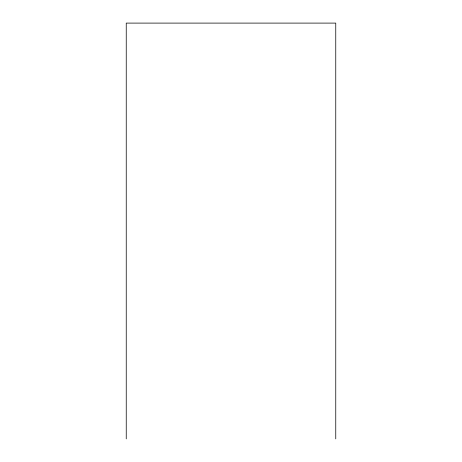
<?xml version="1.0" encoding="UTF-8"?>
<svg xmlns="http://www.w3.org/2000/svg" width="462" height="462" viewBox="0 0 462 462"><rect width="100%" height="100%" fill="white"/><g stroke="black" fill="none" stroke-linecap="round" stroke-linejoin="round"><path stroke-width="0.69" d="M335.758 438.9L335.758 23.1L126.242 23.1L126.242 438.9"/></g></svg>
